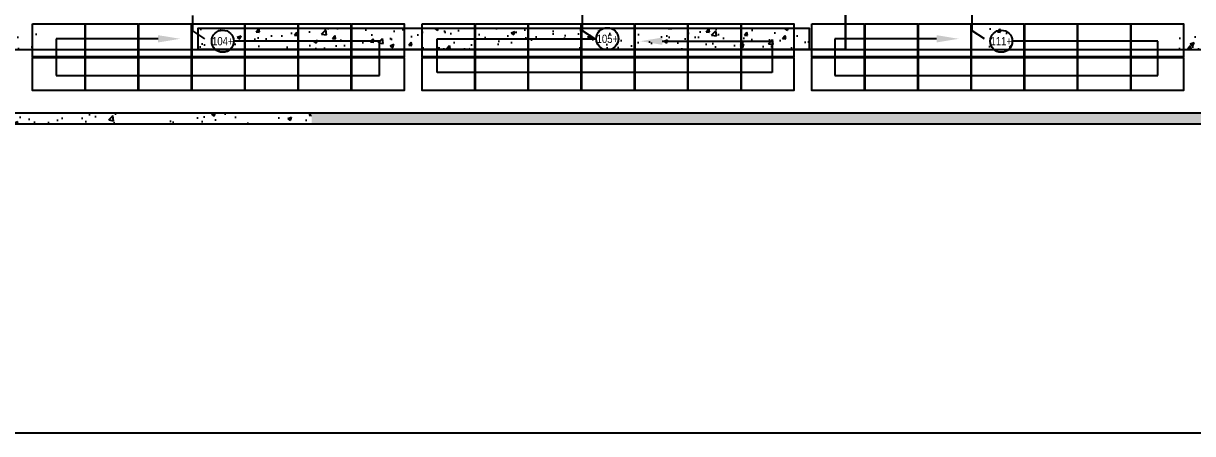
# Model space of a CAD drawing. Header units: inches. Extents: x 0.3 to 35.5, y 0.2 to 23.5.
# Drawn here: x 9.61 to 19.92, y 0.25 to 3.87 of the extents above; entities that cross this region are included whole.
import ezdxf
from ezdxf import colors
from ezdxf.entities.mleader import LeaderData, LeaderLine
from ezdxf.enums import TextEntityAlignment as Align
from ezdxf.math import Vec2, Vec3

# ---------------------------------------------------------------- set-up
doc = ezdxf.new("R2010")
doc.units = ezdxf.units.IN
doc.header["$MEASUREMENT"] = 0
doc.linetypes.add('HIDDEN', pattern=[0.375, 0.25, -0.125])
for name, color, linetype in [('$AUDIT_BAD_LAYER1', 7, 'Continuous'), ('772-1$0$A-AREA', 9, 'Continuous'), ('772-1$0$A-WALL-PATT', 8, 'Continuous'), ('A - Level 1', 7, 'Continuous'), ('AN - Text', 7, 'Continuous'), ('E-STRINGS', 62, 'Continuous'), ('MODULES', 1, 'Continuous')]:
    doc.layers.add(name, color=color, linetype=linetype)
doc.layers.add('E - Conduit', color=7, linetype='HIDDEN', lineweight=25)
doc.styles.add('Arial Narrow', font='ARIALN.TTF', dxfattribs={"height": 1})
doc.styles.get("Standard").update_dxf_attribs({"font": 'ARIAL.TTF'})
pattern_1 = [(50, (5.9374, 24.06752), (0.3362157, -0.029415), [0.0351563, -0.3867188]), (355, (5.9374, 24.06752), (-0.0650397, 0.35259), [0.028125, -0.309375]), (100.4514, (5.96543, 24.06507), (0.2711763, 0.3231748), [0.0298782, -0.3286604]), (46.1842, (5.9374, 24.16127), (0.500269, -0.077587), [0.052734, -0.580078]), (96.6356, (5.9791, 24.1548), (0.438123, 0.456618), [0.044817, -0.4929905]), (351.1842, (5.9374, 24.16127), (0.438123, 0.456618), [0.0421875, -0.4640625]), (21, (5.98428, 24.13783), (0.2798002, -0.1887276), [0.0351563, -0.3867188]), (326, (5.9843, 24.13783), (0.114054, 0.339914), [0.028125, -0.309375]), (71.4514, (6.0076, 24.1221), (0.3938544, 0.151186), [0.0298782, -0.3286604]), (37.5, (5.93741, 24.06752), (0.00569993, 0.156044), [0, -0.305625, 0, -0.3140625, 0, -0.3105469]), (7.5, (5.93741, 24.06752), (0.1233138, 0.1848805), [0, -0.1790625, 0, -0.2985938, 0, -0.1183594]), (327.5, (5.83288, 24.06752), (0.25022927, -0.0105726), [0, -0.1171875, 0, -0.365625, 0, -0.4851563]), (317.5, (5.786, 24.06752), (0.2733685, 0.0469242), [0, -0.1523438, 0, -0.2428125, 0, -0.3445313])]
pattern_2 = [(50, (-7.09443, -6.13496), (0.3362157, -0.029415), [0.0351563, -0.3867188]), (355, (-7.09443, -6.13496), (-0.0650397, 0.35259), [0.028125, -0.309375]), (100.4514, (-7.06642, -6.1374), (0.2711763, 0.3231748), [0.0298782, -0.3286604]), (46.1842, (-7.09443, -6.0412), (0.500269, -0.077587), [0.052734, -0.580078]), (96.6356, (-7.05275, -6.0477), (0.438123, 0.456618), [0.044817, -0.4929905]), (351.1842, (-7.09443, -6.0412), (0.438123, 0.456618), [0.0421875, -0.4640625]), (21, (-7.04756, -6.06465), (0.2798002, -0.1887276), [0.0351563, -0.3867188]), (326, (-7.04756, -6.06465), (0.114054, 0.339914), [0.028125, -0.309375]), (71.4514, (-7.02424, -6.08038), (0.3938544, 0.151186), [0.0298782, -0.3286604]), (37.5, (-7.09443, -6.13496), (0.00569993, 0.156044), [0, -0.305625, 0, -0.3140625, 0, -0.3105469]), (7.5, (-7.09443, -6.13496), (0.1233138, 0.1848805), [0, -0.1790625, 0, -0.2985938, 0, -0.1183594]), (327.5, (-7.19897, -6.13496), (0.25022927, -0.0105726), [0, -0.1171875, 0, -0.365625, 0, -0.4851563]), (317.5, (-7.24584, -6.13496), (0.2733685, 0.0469242), [0, -0.1523438, 0, -0.2428125, 0, -0.3445313])]

# ---------------------------------------------------------------- blocks, each defined once
blk = doc.blocks.new('_TagCircle')
at = {"layer": 'E-STRINGS', "linetype": 'ByBlock', "lineweight": -2}
blk.add_circle((0, 0), 0.125, dxfattribs=at)
at = {"layer": 'E-STRINGS', "style": 'Arial Narrow'}
blk.add_attdef('TAGNUMBER', text='', height=0.09375, dxfattribs=at).set_placement((0, -0.046875), align=Align.CENTER)
blk = doc.blocks.new('*E147')
at = {"layer": '772-1$0$A-WALL-PATT'}
h = blk.add_hatch(dxfattribs=at)
h.set_pattern_fill('AR-CONC', color=256, scale=0.046875, style=0)
h.set_pattern_definition(pattern_2)
h.paths.add_polyline_path([(8.227, 3.348), (8.227, 3.16), (8.461, 3.16), (8.461, 3.348)])
h = blk.add_hatch(dxfattribs=at)
h.set_pattern_fill('AR-CONC', color=256, scale=0.046875, style=0)
h.set_pattern_definition(pattern_1)
h.paths.add_polyline_path([(15.274, 3.16), (15.274, 3.348), (9.884, 3.348), (9.884, 3.16)])
h = blk.add_hatch(dxfattribs=at)
h.set_pattern_fill('AR-CONC', color=256, scale=0.046875, style=0)
h.set_pattern_definition(pattern_2)
h.paths.add_polyline_path([(17.055, 3.348), (16.82, 3.348), (16.82, 3.16), (17.055, 3.16)])
h = blk.add_hatch(dxfattribs=at)
h.set_pattern_fill('AR-CONC', color=256, scale=0.046875, style=0)
h.set_pattern_definition(pattern_2)
h.paths.add_polyline_path([(18.773, 3.348), (18.539, 3.348), (18.539, 3.16), (18.773, 3.16)])
h = blk.add_hatch(dxfattribs=at)
h.set_pattern_fill('AR-CONC', color=256, scale=0.046875, style=0)
h.set_pattern_definition(pattern_1)
h.paths.add_polyline_path([(10.886, 2.598), (5.912, 2.598), (5.912, 2.504), (10.886, 2.504)])
h = blk.add_hatch(dxfattribs=at)
h.set_pattern_fill('AR-CONC', color=256, scale=0.046875, style=0)
h.set_pattern_definition(pattern_1)
h.paths.add_polyline_path([(25.16, 2.598), (10.886, 2.598), (10.886, 2.504), (25.16, 2.504)])
at = {"layer": '772-1$0$A-AREA', "elevation": 0}
for points in [[(32.741, 20.879), (2.25, 20.879), (2.25, 20.223), (2.082, 20.223), (2.082, 20.188), (1.191, 20.188), (1.191, 20.25), (1.035, 20.25), (1.035, 20.094), (1.098, 20.094), (1.098, 19.422), (1.063, 19.422), (1.063, 19.234), (1.096, 19.234), (1.096, 18.43), (0.375, 18.43), (0.375, 18.441), (0, 18.441), (0, 2.504), (27.242, 2.504)], [(8.203, 12.91), (8.203, 10.473), (8.484, 10.473), (8.484, 7.285), (8.203, 7.285), (8.203, 3.16), (15.594, 3.16), (15.594, 3.16), (9.884, 3.16), (9.884, 3.348), (15.274, 3.348), (15.274, 3.16), (15.594, 3.16), (15.594, 14.535)]]:
    blk.add_lwpolyline(points, dxfattribs=at)
for points in [[(15.594, 14.535), (15.594, 3.16), (18.867, 3.16), (18.867, 8.77), (18.977, 8.77), (18.977, 8.723), (19.539, 8.723), (19.539, 8.77), (19.648, 8.77), (19.648, 7.191), (19.539, 7.191), (19.539, 7.301), (18.977, 7.301), (18.977, 7.191), (18.867, 7.191), (18.867, 3.16), (23.672, 3.16), (23.672, 20.223), (18.149, 20.223), (17.657, 14.598), (22.211, 14.598), (22.211, 14.41), (16.82, 14.41), (16.82, 14.535)], [(27.133, 3.16), (27.133, 2.598), (0.094, 2.598), (0.094, 3.16)]]:
    blk.add_lwpolyline(points, close=True, dxfattribs=at)
blk = doc.blocks.new('Border 24 x 36')
at = {"layer": '$AUDIT_BAD_LAYER1', "const_width": 0.0125}
blk.add_lwpolyline([(0.375, 0.375), (35.625, 0.375), (35.625, 23.625), (0.375, 23.625)], close=True, dxfattribs=at)

msp = doc.modelspace()

# ---------------------------------------------------------------- linework, layer by layer
at = {"layer": 'AN - Text', "linetype": 'Continuous'}
msp.add_lwpolyline([(0.381, 0.256), (34.006, 0.256), (34.006, 23.381), (0.381, 23.381)], close=True, dxfattribs=at)
at = {"layer": 'E - Conduit'}
for p, q in [((17.978, 3.804), (17.978, 4.023)), ((11.103, 3.804), (11.103, 3.939)), ((14.54, 3.804), (14.54, 3.985)), ((11.21, 3.733, 0), (11.103, 3.804)), ((14.648, 3.733, 0), (14.54, 3.804)), ((18.085, 3.733, 0), (17.978, 3.804))]:
    msp.add_line(p, q, dxfattribs=at)
at = {"layer": 'MODULES'}
for points in [[(9.688, 3.865), (10.15, 3.865), (10.15, 3.575), (9.688, 3.575)], [(10.157, 3.865), (10.619, 3.865), (10.619, 3.575), (10.157, 3.575)], [(10.627, 3.865), (11.089, 3.865), (11.089, 3.575), (10.627, 3.575)], [(11.096, 3.865), (11.558, 3.865), (11.558, 3.575), (11.096, 3.575)], [(11.566, 3.865), (12.028, 3.865), (12.028, 3.575), (11.566, 3.575)], [(12.035, 3.865), (12.497, 3.865), (12.497, 3.575), (12.035, 3.575)], [(12.505, 3.865), (12.967, 3.865), (12.967, 3.575), (12.505, 3.575)], [(13.125, 3.865), (13.587, 3.865), (13.587, 3.575), (13.125, 3.575)], [(13.595, 3.865), (14.057, 3.865), (14.057, 3.575), (13.595, 3.575)], [(14.064, 3.865), (14.526, 3.865), (14.526, 3.575), (14.064, 3.575)], [(14.534, 3.865), (14.996, 3.865), (14.996, 3.575), (14.534, 3.575)], [(15.003, 3.865), (15.465, 3.865), (15.465, 3.575), (15.003, 3.575)], [(15.473, 3.865), (15.935, 3.865), (15.935, 3.575), (15.473, 3.575)], [(15.943, 3.865), (16.404, 3.865), (16.404, 3.575), (15.943, 3.575)], [(16.563, 3.865), (17.025, 3.865), (17.025, 3.575), (16.563, 3.575)], [(17.032, 3.865), (17.494, 3.865), (17.494, 3.575), (17.032, 3.575)], [(17.502, 3.865), (17.964, 3.865), (17.964, 3.575), (17.502, 3.575)], [(17.971, 3.865), (18.433, 3.865), (18.433, 3.575), (17.971, 3.575)], [(18.441, 3.865), (18.903, 3.865), (18.903, 3.575), (18.441, 3.575)], [(18.91, 3.865), (19.372, 3.865), (19.372, 3.575), (18.91, 3.575)], [(19.38, 3.865), (19.842, 3.865), (19.842, 3.575), (19.38, 3.575)], [(9.688, 3.567), (10.15, 3.567), (10.15, 3.277), (9.688, 3.277)], [(10.157, 3.567), (10.619, 3.567), (10.619, 3.277), (10.157, 3.277)], [(10.627, 3.567), (11.089, 3.567), (11.089, 3.277), (10.627, 3.277)], [(11.096, 3.567), (11.558, 3.567), (11.558, 3.277), (11.096, 3.277)], [(11.566, 3.567), (12.028, 3.567), (12.028, 3.277), (11.566, 3.277)], [(12.035, 3.567), (12.497, 3.567), (12.497, 3.277), (12.035, 3.277)], [(12.505, 3.567), (12.967, 3.567), (12.967, 3.277), (12.505, 3.277)], [(13.125, 3.567), (13.587, 3.567), (13.587, 3.277), (13.125, 3.277)], [(13.595, 3.567), (14.057, 3.567), (14.057, 3.277), (13.595, 3.277)], [(14.064, 3.567), (14.526, 3.567), (14.526, 3.277), (14.064, 3.277)], [(14.534, 3.567), (14.996, 3.567), (14.996, 3.277), (14.534, 3.277)], [(15.003, 3.567), (15.465, 3.567), (15.465, 3.277), (15.003, 3.277)], [(15.473, 3.567), (15.935, 3.567), (15.935, 3.277), (15.473, 3.277)], [(15.943, 3.567), (16.404, 3.567), (16.404, 3.277), (15.943, 3.277)], [(16.563, 3.567), (17.025, 3.567), (17.025, 3.277), (16.563, 3.277)], [(17.032, 3.567), (17.494, 3.567), (17.494, 3.277), (17.032, 3.277)], [(17.502, 3.567), (17.964, 3.567), (17.964, 3.277), (17.502, 3.277)], [(17.971, 3.567), (18.433, 3.567), (18.433, 3.277), (17.971, 3.277)], [(18.441, 3.567), (18.903, 3.567), (18.903, 3.277), (18.441, 3.277)], [(18.91, 3.567), (19.372, 3.567), (19.372, 3.277), (18.91, 3.277)], [(19.38, 3.567), (19.842, 3.567), (19.842, 3.277), (19.38, 3.277)]]:
    msp.add_lwpolyline(points, close=True, dxfattribs=at)

# ---------------------------------------------------------------- block references
at = {"layer": '$AUDIT_BAD_LAYER1'}
msp.add_blockref('Border 24 x 36', (-0.119, -0.119), dxfattribs=at)
at = {"layer": 'A - Level 1', "color": 7}
msp.add_blockref('*E147', (1.265, 0.479, 0), dxfattribs=at)

# ---------------------------------------------------------------- leaders
at = {"layer": 'E-STRINGS'}
ml = msp.add_multileader_block('Standard', dxfattribs=at)
ml.set_content('_TagCircle', color=256, scale=0.78125)
ml.set_attribute('TAGNUMBER', '105+', width=0)
ml.set_leader_properties(color=256, linetype='ByLayer', lineweight=-1)
ml.build(insert=Vec2(0, 0))
ml.multileader.update_dxf_attribs({"has_dogleg": 0, "has_text_frame": 1, "text_right_attachment_type": 6, "dogleg_length": 0, "arrow_head_size": 0.195, "scale": 100})
ctx = ml.context
ctx.base_point, ctx.scale, ctx.char_height, ctx.arrow_head_size, ctx.landing_gap_size, ctx.plane_origin = Vec3(14.661, 3.733), 100, 14.063, 0.195, 4.688, Vec3(15.049, 3.712)
ctx.right_attachment = 6
notes = []
notes.append((ctx, [(0, (1, 1, 0), (14.661, 3.733), (1, 0), 0, [(0, [(15.049, 3.712), (16.214, 3.712), (16.214, 3.437), (13.257, 3.437), (13.257, 3.733)], 0, [])])]))
ctx.block.insert = Vec3(14.759, 3.733)
ml = msp.add_multileader_block('Standard', dxfattribs=at)
ml.set_content('_TagCircle', color=256, scale=0.78125)
ml.set_attribute('TAGNUMBER', '104+', width=0)
ml.set_leader_properties(color=256, linetype='ByLayer', lineweight=-1)
ml.build(insert=Vec2(0, 0))
ml.multileader.update_dxf_attribs({"has_dogleg": 0, "has_text_frame": 1, "text_right_attachment_type": 6, "dogleg_length": 0, "arrow_head_size": 0.195, "scale": 100})
ctx = ml.context
ctx.base_point, ctx.scale, ctx.char_height, ctx.arrow_head_size, ctx.landing_gap_size, ctx.plane_origin = Vec3(11.269, 3.712), 100, 14.063, 0.195, 4.688, Vec3(10.992, 3.733)
ctx.right_attachment = 6
notes.append((ctx, [(0, (1, 1, 0), (11.465, 3.712), (-1, 0), 0, [(0, [(10.992, 3.733), (9.898, 3.733), (9.898, 3.408), (12.749, 3.408), (12.749, 3.712)], 0, [])])]))
ctx.block.insert = Vec3(11.367, 3.712)
ml = msp.add_multileader_block('Standard', dxfattribs=at)
ml.set_content('_TagCircle', color=256, scale=0.78125)
ml.set_attribute('TAGNUMBER', '111+', width=0)
ml.set_leader_properties(color=256, linetype='ByLayer', lineweight=-1)
ml.build(insert=Vec2(0, 0))
ml.multileader.update_dxf_attribs({"has_dogleg": 0, "has_text_frame": 1, "text_right_attachment_type": 6, "dogleg_length": 0, "arrow_head_size": 0.195, "scale": 100})
ctx = ml.context
ctx.base_point, ctx.scale, ctx.char_height, ctx.arrow_head_size, ctx.landing_gap_size, ctx.plane_origin = Vec3(18.135, 3.712), 100, 14.063, 0.195, 4.688, Vec3(17.858, 3.733)
ctx.right_attachment = 6
notes.append((ctx, [(0, (1, 1, 0), (18.33, 3.712), (-1, 0), 0, [(0, [(17.858, 3.733), (16.764, 3.733), (16.764, 3.408), (19.615, 3.408), (19.615, 3.712)], 0, [])])]))
ctx.block.insert = Vec3(18.233, 3.712)
for ctx, leaders in notes:
    for number, flags, end, landing, length, lines in leaders:
        leader = LeaderData()
        leader.index, (leader.has_last_leader_line, leader.has_dogleg_vector, leader.attachment_direction) = number, flags
        leader.last_leader_point, leader.dogleg_vector, leader.dogleg_length = Vec3(end), Vec3(landing), length
        for number, points, colour, breaks in lines:
            line = LeaderLine()
            line.index, line.vertices, line.color, line.breaks = number, Vec3.list(points), colors.encode_raw_color(colour), breaks
            leader.lines.append(line)
        ctx.leaders.append(leader)

doc.saveas('drawing.dxf')
